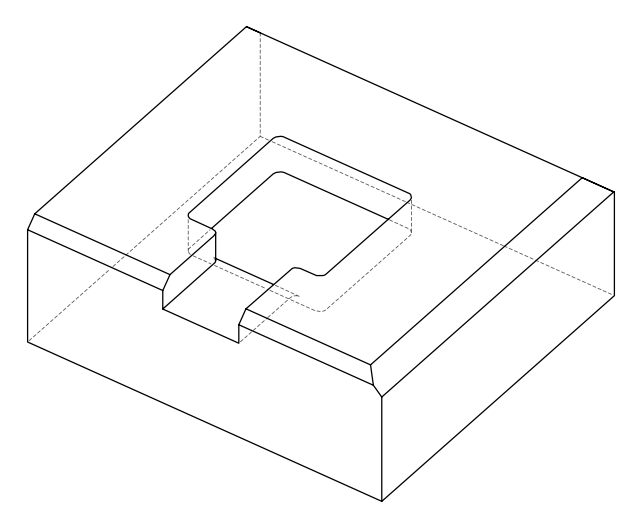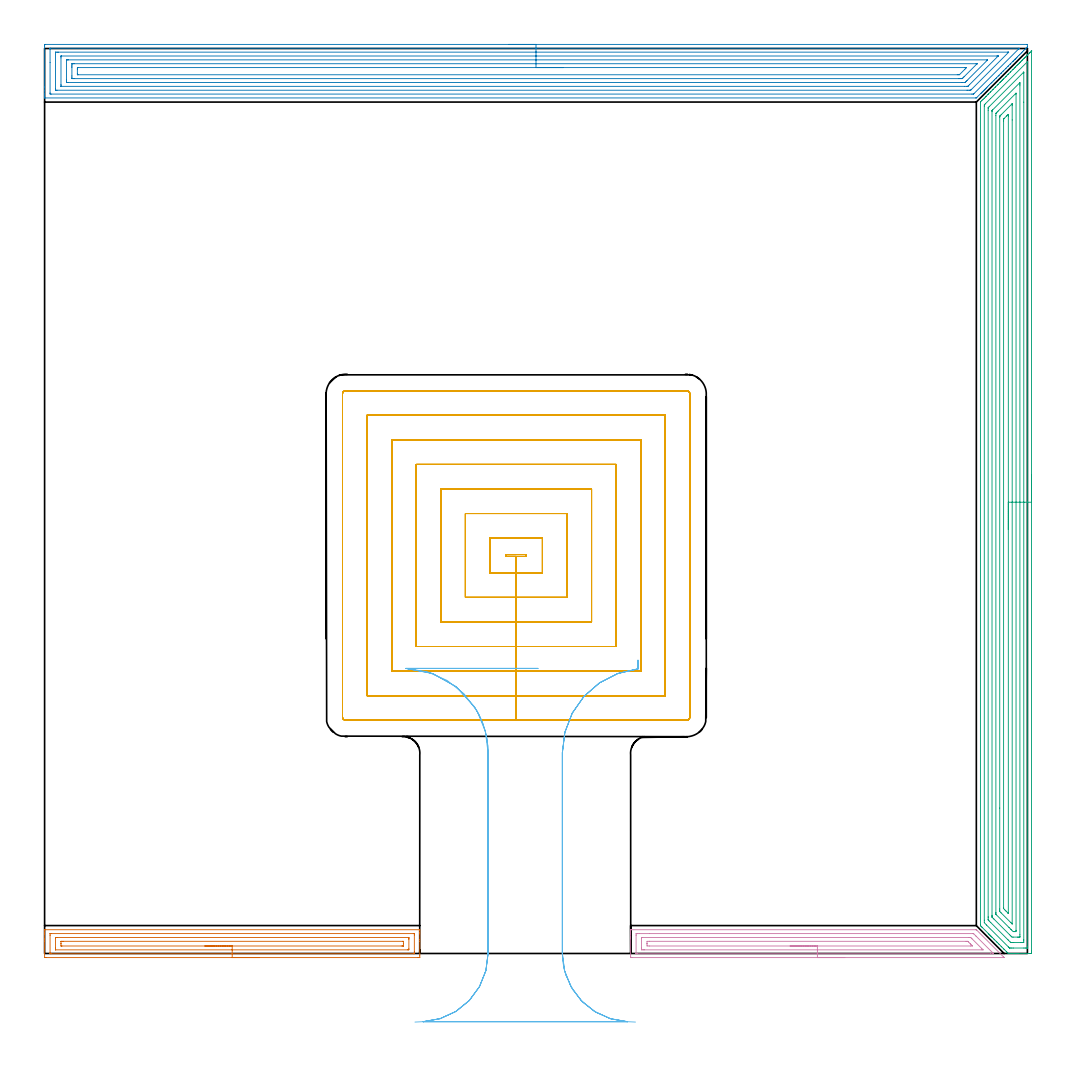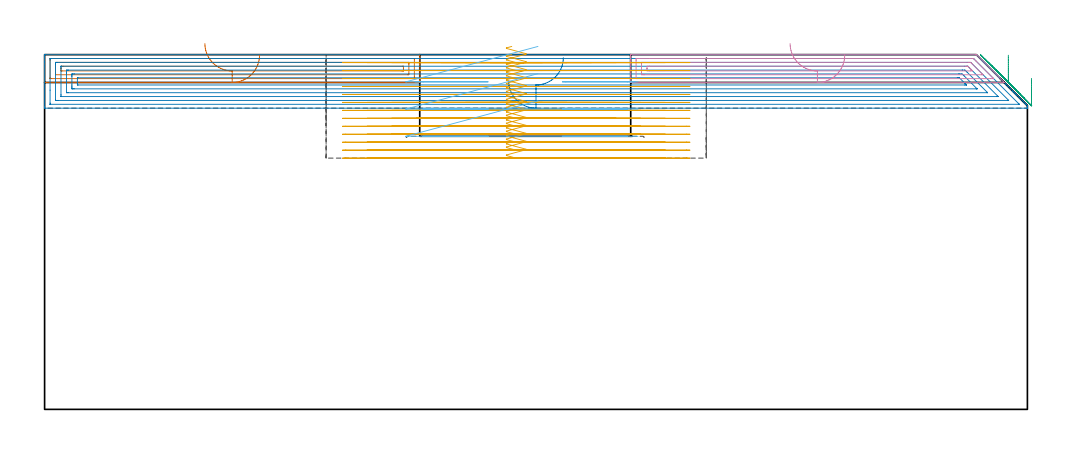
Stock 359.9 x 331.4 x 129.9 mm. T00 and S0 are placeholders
(PLAN: 6 operations, 2 tool changes, 104.5 min)
(1 AREA_MILL | FG_CHAMFER_SURFACE | UGT0205_001 | 4.62 min | 7457 mm3)
(2 AREA_MILL_1 | FG_CHAMFER_SURFACE_1 | UGT0205_001 | 20.06 min | 69084 mm3)
(3 AREA_MILL_2 | FG_CHAMFER_SURFACE_2 | UGT0205_001 | 18.15 min | 55658 mm3)
(4 AREA_MILL_3 | FG_CHAMFER_SURFACE_3 | UGT0205_001 | 4.45 min | 7070 mm3)
(5 MILL_RECTANGULAR_POCKET | POCKET_RECTANGULAR_STRAIGHT | NXT0201_011 | Follow Part, ap 3, ae 75% | 54.13 min | 698507 mm3)
(6 MILL_RECTANGULAR_SLOT | SLOT_RECTANGULAR | UGT0201_020 | Follow Part, ap 12.5, ae 75% | 3.07 min | 183082 mm3)
(TOOL UGT0205_001 | Chamfer Mill 20 x 3 x 45 deg. | D20 FL50 Z2)
(TOOL NXT0201_011 | ENDMILL 12mm [2P460-1200-NA 1630] | D12 FL38 Z6)
(TOOL UGT0201_020 | End mill 50 mm | D50 FL50 Z4)
(OP 1 AREA_MILL)
G17 G21 G94 G90
T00 M6
G54
G17 G0 G90 X78.7 Y-1.5 S1061 M3
G43 Z139.9 H0
Z129.7
G94 G1 X78.662 Z128.829 F250.
X78.548 Z127.964
X78.359 Z127.112
X78.097 Z126.28
X77.763 Z125.474
X77.36 Z124.7
X76.892 Z123.964
X76.36 Z123.272
X75.771 Z122.629
X75.128 Z122.04
X74.436 Z121.509
X73.7 Z121.04
X72.926 Z120.637
X72.12 Z120.303
X71.288 Z120.041
X70.436 Z119.852
X69.572 Z119.738
X68.7 Z119.7
X0.731 Y-1.499 Z119.701
X0.578 Y-1.498 Z119.702
X0.007 Y-1.491 Z119.706
X0.003 Y-1.448 Z119.749
X0. Y0.023 Z121.22
Y4.494 Z125.689
Y5.122 Z126.319
Y5.388 Z126.585
Y7.177 Z128.372
Y7.709 Z128.908
Y8.325 Z129.524
X0.001 Y8.646 Z129.838
X0.003 Y8.661 Z129.852
X0.01 Y8.697 Z129.888
X0.133 Y8.7 Z129.9
X137.267
X137.39 Y8.697 Z129.889
X137.393 Y8.648 Z129.84
X137.4 Y8.325 Z129.524
Y7.709 Z128.908
Y7.177 Z128.372
Y5.122 Z126.319
Y4.494 Z125.689
X137.399 Y-0.871 Z120.326
X137.397 Y-1.448 Z119.749
X137.393 Y-1.491 Z119.706
X136.822 Y-1.5 Z119.7
X68.7
Y-0.086 Z121.114
X2.359 Y-0.085 Z121.115
X2.25 Y-0.084 Z121.116
X2.035 Y-0.079 Z121.121
X2.009 Y-0.072 Z121.128
X2.005 Y-0.059 Z121.141
X2.002 Y-0.028 Z121.172
X2. Y0.023 Z121.223
Y0.384 Z121.584
X2.001 Y6.642 Z127.842
X2.007 Y7.177 Z128.377
X2.01 Y7.265 Z128.465
X2.018 Y7.279 Z128.479
X2.07 Y7.282 Z128.482
X2.142 Y7.285 Z128.485
X2.25 Y7.286 Z128.486
X2.359
X135.041 Y7.285 Z128.485
X135.15 Y7.284 Z128.484
X135.365 Y7.279 Z128.479
X135.391 Y7.272 Z128.472
X135.395 Y7.259 Z128.459
X135.398 Y7.228 Z128.428
X135.399 Y7.177 Z128.377
X135.4 Y6.816 Z128.016
X135.399 Y0.558 Z121.758
X135.393 Y0.023 Z121.223
X135.39 Y-0.065 Z121.135
X135.382 Y-0.079 Z121.121
X135.331 Y-0.082 Z121.118
X135.258 Y-0.085 Z121.115
X135.15 Y-0.086 Z121.114
X135.041
X68.7
Y1.329 Z122.529
X4.071
X4.03 Y1.332 Z122.532
X4.015 Y1.334 Z122.534
X4.01 Y1.391 Z122.591
X4.002 Y1.671 Z122.871
X4. Y1.812 Z123.012
Y1.952 Z123.152
X4.001 Y5.528 Z126.728
X4.01 Y5.669 Z126.869
X4.029 Y5.865 Z127.065
X4.14 Y5.867 Z127.067
X4.55 Y5.871 Z127.071
X133.26
X133.329
X133.37 Y5.868 Z127.068
X133.385 Y5.866 Z127.066
X133.39 Y5.809 Z127.009
X133.398 Y5.529 Z126.729
X133.4 Y5.388 Z126.588
Y5.248 Z126.448
X133.399 Y1.672 Z122.872
X133.39 Y1.531 Z122.731
X133.371 Y1.335 Z122.535
X133.26 Y1.333 Z122.533
X132.85 Y1.329 Z122.529
X68.7
Y2.743 Z123.943
X6.368
X6.165 Y2.744 Z123.944
X6.063 Y2.746 Z123.946
X6.02 Y2.749 Z123.949
X6.01 Y2.779 Z123.979
X6. Y3.52 Z124.72
X6.001 Y3.6 Z124.8
X6.008 Y4.406 Z125.606
X6.019 Y4.451 Z125.651
X6.065 Y4.453 Z125.653
X6.171 Y4.456 Z125.656
X6.384 Y4.457 Z125.657
X6.811
X131.032
X131.235 Y4.456 Z125.656
X131.337 Y4.454 Z125.654
X131.38 Y4.451 Z125.651
X131.39 Y4.421 Z125.621
X131.4 Y3.68 Z124.88
Y3.6 Z124.8
X131.392 Y2.794 Z123.994
X131.381 Y2.749 Z123.949
X131.335 Y2.747 Z123.947
X131.229 Y2.744 Z123.944
X131.016 Y2.743 Z123.943
X130.589
X68.7
X67.828 Z123.981
X66.964 Z124.095
X66.112 Z124.283
X65.28 Z124.546
X64.474 Z124.88
X63.7 Z125.282
X62.964 Z125.751
X62.272 Z126.282
X61.629 Z126.872
X61.04 Z127.515
X60.508 Z128.207
X60.04 Z128.943
X59.637 Z129.717
X59.303 Z130.522
X59.041 Z131.355
X58.852 Z132.206
X58.738 Z133.071
X58.7 Z133.943
G0 Z139.9
M5
M2
(OP 2 AREA_MILL_1)
G17 G21 G94 G90
T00 M6
G54
G17 G0 G90 X169.95 Y332.9 S1061 M3
G43 Z139.9 H0
Z120.3
G94 G1 X169.988 Z119.428 F250.
X170.102 Z118.563
X170.291 Z117.712
X170.553 Z116.88
X170.887 Z116.074
X171.29 Z115.3
X171.758 Z114.564
X172.29 Z113.872
X172.879 Z113.229
X173.522 Z112.639
X174.214 Z112.108
X174.95 Z111.64
X175.724 Z111.237
X176.53 Z110.903
X177.362 Z110.641
X178.214 Z110.452
X179.078 Z110.338
X179.95 Z110.3
X359.715
X359.78 Y332.898 Z110.302
X359.899 Y332.891 Z110.305
Y332.005 Z111.193
X359.896 Y332. Z111.198
X359.887 Y331.986 Z111.213
X359.412 Y331.51 Z111.686
X359.268 Y331.367 Z111.831
X358.975 Y331.075 Z112.125
X358.526 Y330.625 Z112.572
X358.062 Y330.161 Z113.038
X357.641 Y329.739 Z113.457
X357.148 Y329.248 Z113.952
X356.756 Y328.854 Z114.343
X356.235 Y328.334 Z114.865
X355.989 Y328.087 Z115.11
X355.87 Y327.969 Z115.228
X355.691 Y327.79 Z115.409
X355.524 Y327.624 Z115.575
X355.427 Y327.526 Z115.671
X355.392 Y327.492 Z115.707
X354.985 Y327.084 Z116.114
X354.796 Y326.896 Z116.304
X354.665 Y326.765 Z116.435
X354.542 Y326.641 Z116.556
X354.498 Y326.597 Z116.601
X353.806 Y325.906 Z117.294
X353.657 Y325.756 Z117.441
X353.604 Y325.703 Z117.495
X352.947 Y325.047 Z118.153
X352.772 Y324.871 Z118.326
X352.088 Y324.188 Z119.012
X351.887 Y323.985 Z119.211
X351.229 Y323.329 Z119.871
X351.002 Y323.1 Z120.096
X350.37 Y322.47 Z120.73
X350.324 Y322.424 Z120.775
X350.117 Y322.215 Z120.981
X349.511 Y321.611 Z121.589
X349.43 Y321.53 Z121.669
X349.231 Y321.33 Z121.867
X348.652 Y320.752 Z122.448
X348.536 Y320.635 Z122.563
X348.346 Y320.444 Z122.752
X347.793 Y319.893 Z123.307
X347.461 Y319.559 Z123.637
X346.934 Y319.034 Z124.166
X346.576 Y318.674 Z124.522
X346.075 Y318.175 Z125.025
X345.69 Y317.788 Z125.408
X345.215 Y317.315 Z125.885
X344.958 Y317.057 Z126.141
X344.806 Y316.903 Z126.292
X344.653 Y316.752 Z126.445
X344.511 Y316.61 Z126.588
X344.363 Y316.461 Z126.735
X344.215 Y316.314 Z126.883
X344.064 Y316.163 Z127.035
X343.92 Y316.018 Z127.178
X343.777 Y315.876 Z127.322
X343.617 Y315.716 Z127.482
X343.477 Y315.575 Z127.62
X343.339 Y315.438 Z127.76
X343.17 Y315.268 Z127.929
X343.035 Y315.133 Z128.063
X342.901 Y315. Z128.198
X341.381 Y313.479 Z129.718
X341.239 Y313.342 Z129.855
X341.195 Y313.304 Z129.89
X340.934 Y313.3 Z129.9
X0.185
X0.009 Y313.303 Z129.888
X0. Y313.326 Z129.865
Y313.717 Z129.482
Y313.958 Z129.242
Y314.69 Z128.505
Y315.941 Z127.256
Y317.346 Z125.85
Y332.395 Z110.802
X0.002 Y332.657 Z110.54
X0.01 Y332.892 Z110.306
X0.247 Y332.899 Z110.299
X179.95 Y332.9 Z110.3
Y331.486 Z111.714
X356.585 Y331.485 Z111.715
X356.61
X356.91 Y331.471 Z111.729
X356.875 Y331.432 Z111.768
X356.772 Y331.324 Z111.876
X356.684 Y331.234 Z111.966
X356.585 Y331.134 Z112.066
X340.312 Y314.863 Z128.337
X340.208 Y314.761 Z128.439
X340.175 Y314.733 Z128.467
X340.158 Y314.721 Z128.479
X340.135 Y314.719 Z128.481
X340.027 Y314.717 Z128.483
X339.592 Y314.714 Z128.486
X2.396 Y314.715 Z128.485
X2.01 Y314.723 Z128.477
X2.006 Y314.845 Z128.355
X2.001 Y315.105 Z128.095
X2. Y326.303 Z116.897
X2.001 Y331.04 Z112.16
X2.008 Y331.457 Z111.743
X2.01 Y331.48 Z111.72
X2.015 Y331.481 Z111.719
X2.04 Y331.484 Z111.716
X2.095 Y331.485 Z111.715
X2.203 Y331.486 Z111.714
X179.95
Y330.072 Z113.128
X352.673 Y330.071 Z113.129
X352.808 Y330.069 Z113.131
X353.007 Y330.065 Z113.135
X353.042 Y330.051 Z113.149
X353.028 Y330.032 Z113.168
X353.007 Y330.008 Z113.192
X339.461 Y316.461 Z126.739
X339.203 Y316.211 Z126.989
X339.131 Y316.142 Z127.058
X339.027 Y316.135 Z127.065
X338.698 Y316.131 Z127.069
X338.139 Y316.129 Z127.071
X337.803 Y316.128 Z127.072
X4.545 Y316.129 Z127.071
X4.209 Y316.13 Z127.07
X4.098 Y316.132 Z127.068
X4.018 Y316.135 Z127.065
X4.01 Y316.254 Z126.946
X4.003 Y316.461 Z126.739
X4. Y316.668 Z126.532
X4.001 Y329.946 Z113.254
X4.005 Y330.016 Z113.184
X4.01 Y330.064 Z113.136
X4.043 Y330.066 Z113.134
X4.209 Y330.069 Z113.131
X4.769 Y330.071 Z113.129
X5.104 Y330.072 Z113.128
X179.95
Y328.657 Z114.543
X348.735
X349.07 Y328.655 Z114.545
X349.185 Y328.652 Z114.548
X349.19 Y328.65 Z114.55
Y328.646 Z114.554
X349.172 Y328.623 Z114.577
X349.136 Y328.586 Z114.614
X349.048 Y328.496 Z114.704
X338.698 Y318.146 Z125.054
X338.293 Y317.746 Z125.454
X338.126 Y317.584 Z125.616
X338.098 Y317.558 Z125.642
X338.062 Y317.55 Z125.65
X337.977 Y317.547 Z125.653
X337.803 Y317.544 Z125.656
X337.604 Y317.543 Z125.657
X336.909
X6.125
X6.068 Y317.544 Z125.656
X6.028 Y317.547 Z125.653
X6.011 Y317.549 Z125.651
X6.009 Y317.57 Z125.63
X6.004 Y317.789 Z125.411
X6. Y318.229 Z124.971
Y327.967 Z115.233
X6.005 Y328.411 Z114.789
X6.01 Y328.631 Z114.569
X6.012 Y328.651 Z114.549
X6.037 Y328.653 Z114.547
X6.098 Y328.655 Z114.545
X6.198 Y328.657 Z114.543
X179.95
Y327.243 Z115.957
X345.119
X345.227 Y327.241 Z115.959
X345.311 Y327.238 Z115.962
X345.324 Y327.236 Z115.964
X345.321 Y327.23 Z115.97
X345.294 Y327.197 Z116.003
X345.185 Y327.084 Z116.116
X337.803 Y319.702 Z123.498
X337.508 Y319.408 Z123.792
X337.212 Y319.116 Z124.084
X337.058 Y318.969 Z124.231
X336.909 Y318.964 Z124.236
X336.175 Y318.958 Z124.242
X336.015 Y318.957 Z124.243
X8.681
X8.52 Y318.959 Z124.241
X8.198 Y318.964 Z124.236
X8.01 Y318.968 Z124.232
X8.006 Y319.02 Z124.18
X8.004 Y319.116 Z124.084
X8. Y319.791 Z123.41
Y320.002 Z123.198
X8.001 Y327.168 Z116.032
X8.002 Y327.21 Z115.99
X8.006 Y327.23 Z115.97
X8.008 Y327.235 Z115.965
X8.038 Y327.237 Z115.963
X8.359 Y327.242 Z115.958
X8.52 Y327.243 Z115.957
X8.681
X179.95
Y325.829 Z117.371
X341.124 Y325.828 Z117.372
X341.381 Y325.827 Z117.373
X341.437 Y325.825 Z117.375
X341.461 Y325.822 Z117.378
X341.444 Y325.798 Z117.402
X341.427 Y325.777 Z117.423
X341.414 Y325.762 Z117.438
X341.381 Y325.728 Z117.472
X336.723 Y321.071 Z122.129
X336.537 Y320.887 Z122.313
X336.274 Y320.63 Z122.57
X336.015 Y320.378 Z122.822
X335.638 Y320.374 Z122.826
X335.12 Y320.372 Z122.828
X334.747 Y320.371 Z122.829
X10.991 Y320.372 Z122.828
X10.47 Y320.374 Z122.826
X10.09 Y320.378 Z122.822
X10.01 Y320.383 Z122.817
X10.004 Y320.463 Z122.737
X10.001 Y320.887 Z122.313
X10. Y321.352 Z121.848
Y324.428 Z118.772
Y324.893 Z118.307
X10.003 Y325.313 Z117.887
X10.008 Y325.77 Z117.43
X10.022 Y325.822 Z117.378
X10.08 Y325.824 Z117.376
X10.209 Y325.827 Z117.373
X10.47 Y325.828 Z117.372
X10.843 Y325.829 Z117.371
X179.95
Y324.415 Z118.785
X336.909
X337.338 Y324.414 Z118.786
X337.546 Y324.412 Z118.788
X337.595 Y324.409 Z118.791
X337.599 Y324.407 Z118.793
X337.597 Y324.402 Z118.798
X337.567 Y324.367 Z118.833
X337.272 Y324.069 Z119.131
X336.969 Y323.766 Z119.434
X335.12 Y321.919 Z121.281
X335.044 Y321.848 Z121.352
X334.988 Y321.797 Z121.403
X334.886 Y321.792 Z121.408
X334.666 Y321.789 Z121.411
X334.226 Y321.785 Z121.415
X12.245 Y321.786 Z121.414
X12.045 Y321.792 Z121.408
X12.009 Y321.798 Z121.402
X12.005 Y321.824 Z121.376
X12.002 Y321.854 Z121.346
X12.001 Y321.885 Z121.315
X12. Y322.028 Z121.172
Y323.799 Z119.401
X12.002 Y324.055 Z119.145
X12.005 Y324.225 Z118.975
X12.01 Y324.361 Z118.839
X12.02 Y324.408 Z118.792
X12.272 Y324.415 Z118.785
X179.95
X180.822 Z118.823
X181.687 Z118.937
X182.538 Z119.126
X183.37 Z119.388
X184.176 Z119.722
X184.95 Z120.125
X185.686 Z120.594
X186.378 Z121.125
X187.021 Z121.714
X187.61 Z122.357
X188.142 Z123.049
X188.61 Z123.785
X189.013 Z124.559
X189.347 Z125.365
X189.609 Z126.197
X189.798 Z127.049
X189.912 Z127.914
X189.95 Z128.785
G0 Z139.9
M5
M2
(OP 3 AREA_MILL_2)
G17 G21 G94 G90
T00 M6
G54
G17 G0 G90 X361.4 Y175.25 S1061 M3
G43 Z139.9 H0
Z121.2
G94 G1 Y175.212 Z120.328 F250.
Y175.098 Z119.464
Y174.909 Z118.612
Y174.647 Z117.78
Y174.313 Z116.974
Y173.91 Z116.2
Y173.442 Z115.464
Y172.91 Z114.772
Y172.321 Z114.129
Y171.678 Z113.54
Y170.986 Z113.008
Y170.25 Z112.54
Y169.476 Z112.137
Y168.67 Z111.803
Y167.838 Z111.541
Y166.986 Z111.352
Y166.122 Z111.238
Y165.25 Z111.2
Y0.992
X361.399 Y0.605 Z111.201
X361.394 Y0.105 Z111.203
X361.391 Y0.009 Z111.206
X360.9 Y0. Z111.698
X356.475 Z116.12
X355.904 Z116.693
X355.59 Z117.007
X355.019 Z117.578
X354.705 Z117.891
X354.077 Z118.522
X353.562 Z119.037
X352.935 Y0.008 Z119.664
X352.902 Y0.01 Z119.697
X352.744 Y0.158 Z119.855
X352.545 Y0.355 Z120.055
X352.492 Y0.407 Z120.107
X352.311 Y0.588 Z120.288
X351.338 Y1.562 Z121.262
X351.165 Y1.733 Z121.432
X351.105 Y1.794 Z121.493
X350.474 Y2.426 Z122.126
X350.28 Y2.618 Z122.316
X349.618 Y3.282 Z122.982
X349.395 Y3.503 Z123.201
X348.748 Y4.152 Z123.852
X348.51 Y4.388 Z124.086
X347.884 Y5.016 Z124.715
X347.833 Y5.066 Z124.766
X347.625 Y5.273 Z124.971
X347.021 Y5.879 Z125.579
X346.941 Y5.959 Z125.658
X346.74 Y6.158 Z125.856
X346.643 Y6.256 Z125.956
X346.543 Y6.357 Z126.056
X346.445 Y6.453 Z126.151
X346.346 Y6.554 Z126.254
X346.25 Y6.649 Z126.349
X346.15 Y6.748 Z126.446
X346.049 Y6.851 Z126.551
X345.958 Y6.942 Z126.642
X345.855 Y7.043 Z126.741
X345.751 Y7.149 Z126.849
X345.665 Y7.234 Z126.934
X345.56 Y7.338 Z127.036
X343.37 Y9.528 Z129.226
X343.2 Y9.697 Z129.394
X343.002 Y9.897 Z129.596
X342.894 Y10.005 Z129.703
X342.704 Y10.194 Z129.89
X342.7 Y10.421 Z129.9
Y311.601
X342.704 Y311.796 Z129.889
X342.73 Y311.833 Z129.864
X343.2 Y312.301 Z129.399
X343.643 Y312.745 Z128.953
X344.085 Y313.186 Z128.514
X344.528 Y313.63 Z128.068
X344.732 Y313.832 Z127.867
X344.798 Y313.898 Z127.802
X345.413 Y314.515 Z127.183
X345.624 Y314.725 Z126.975
X345.661 Y314.762 Z126.938
X346.298 Y315.4 Z126.298
X346.517 Y315.617 Z126.083
X347.183 Y316.285 Z125.414
X347.388 Y316.488 Z125.212
X348.068 Y317.169 Z124.529
X348.251 Y317.351 Z124.349
X348.302 Y317.402 Z124.298
X348.953 Y318.054 Z123.644
X349.115 Y318.215 Z123.485
X349.194 Y318.294 Z123.406
X349.838 Y318.939 Z122.759
X349.978 Y319.078 Z122.622
X350.087 Y319.187 Z122.513
X350.28 Y319.381 Z122.318
X350.383 Y319.484 Z122.215
X350.723 Y319.824 Z121.875
X350.842 Y319.942 Z121.758
X350.979 Y320.079 Z121.621
X351.165 Y320.266 Z121.433
X351.275 Y320.377 Z121.322
X351.871 Y320.972 Z120.728
X352.049 Y321.15 Z120.549
X352.167 Y321.269 Z120.429
X352.764 Y321.864 Z119.836
X352.935 Y322.036 Z119.662
X353.656 Y322.756 Z118.943
X353.82 Y322.921 Z118.777
X354.548 Y323.649 Z118.051
X354.705 Y323.806 Z117.892
X355.147 Y324.247 Z117.453
X355.441 Y324.541 Z117.158
X355.59 Y324.691 Z117.007
X356.021 Y325.122 Z116.579
X356.333 Y325.433 Z116.266
X356.475 Y325.576 Z116.122
X356.885 Y325.985 Z115.715
X356.928 Y326.028 Z115.672
X357.225 Y326.326 Z115.373
X357.36 Y326.461 Z115.237
X357.748 Y326.848 Z114.852
X357.859 Y326.959 Z114.741
X358.117 Y327.218 Z114.481
X358.245 Y327.346 Z114.352
X358.612 Y327.712 Z113.988
X358.766 Y327.866 Z113.833
X359.01 Y328.111 Z113.588
X359.13 Y328.231 Z113.467
X359.475 Y328.575 Z113.125
X359.674 Y328.774 Z112.926
X359.902 Y329.003 Z112.696
X360.015 Y329.116 Z112.581
X360.581 Y329.682 Z112.018
X360.794 Y329.895 Z111.803
X360.9 Y330.001 Z111.697
X361.342 Y330.442 Z111.257
X361.391 Y330.49 Z111.208
X361.397 Y330.491 Z111.202
X361.4 Y330.49 Z111.2
Y165.25
X359.986 Z112.614
Y2.389
X359.984 Y2.174 Z112.616
X359.982 Y2.066 Z112.618
X359.979 Y2.021 Z112.621
X359.901 Y2.01 Z112.699
X359.514 Y2.002 Z113.086
X359.13 Y2. Z113.47
X358.631 Z113.969
X354.705 Z117.895
X354.205 Y2.001 Z118.395
X353.82 Y2.004 Z118.78
X353.434 Y2.01 Z119.166
X353.34 Y2.021 Z119.26
X353.287 Y2.07 Z119.313
X353.177 Y2.175 Z119.423
X352.96 Y2.389 Z119.64
X344.93 Y10.421 Z127.67
X344.121 Y11.277 Z128.479
X344.119 Y11.313 Z128.481
X344.114 Y12.177 Z128.486
Y310.263
X344.12 Y310.694 Z128.48
X344.121 Y310.745 Z128.479
X344.142 Y310.781 Z128.458
X344.199 Y310.844 Z128.401
X344.295 Y310.944 Z128.305
X344.505 Y311.155 Z128.095
X346.412 Y313.062 Z126.188
X359.846 Y326.496 Z112.754
X359.937 Y326.584 Z112.663
X359.974 Y326.615 Z112.626
X359.979 Y326.617 Z112.621
X359.981 Y326.591 Z112.619
X359.984 Y326.513 Z112.616
X359.986 Y326.355 Z112.614
Y165.25
X358.572 Z114.028
X358.571 Y5.066 Z114.029
X358.57 Y4.738 Z114.03
X358.566 Y4.174 Z114.034
X358.564 Y4.019 Z114.036
X358.411 Y4.006 Z114.189
X358.245 Y4.003 Z114.355
X357.532 Y4. Z115.068
X354.877 Z117.723
X354.705 Y4.001 Z117.895
X353.988 Y4.004 Z118.612
X353.82 Y4.01 Z118.78
X353.637 Y4.174 Z118.963
X352.935 Y4.866 Z119.665
X352.733 Y5.066 Z119.867
X346.487 Y11.313 Z126.113
X345.855 Y11.952 Z126.745
X345.611 Y12.206 Z126.989
X345.535 Y12.293 Z127.065
X345.533 Y12.371 Z127.067
X345.53 Y12.533 Z127.07
X345.529 Y13.098 Z127.071
X345.528 Y13.428 Z127.072
X345.529 Y308.807 Z127.071
X345.532 Y309.371 Z127.068
X345.535 Y309.694 Z127.065
X345.543 Y309.732 Z127.057
X345.566 Y309.759 Z127.034
X345.629 Y309.826 Z126.971
X345.855 Y310.056 Z126.745
X345.958 Y310.159 Z126.642
X358.4 Y322.6 Z114.2
X358.557 Y322.756 Z114.043
X358.561 Y322.757 Z114.039
X358.565 Y322.756 Z114.035
X358.569 Y322.546 Z114.031
X358.571 Y322.428 Z114.029
X358.572 Y311.767 Z114.028
Y165.25
X357.157 Z115.443
Y6.851
X357.155 Y6.165 Z115.445
X357.153 Y6.065 Z115.447
X357.151 Y6.014 Z115.449
X357.107 Y6.01 Z115.493
X356.897 Y6.005 Z115.703
X356.475 Y6. Z116.125
X356.434 Z116.166
X354.663 Y6.001 Z117.937
X354.238 Y6.023 Z118.362
X353.82 Y6.434 Z118.78
X353.398 Y6.851 Z119.202
X347.625 Y12.624 Z124.975
X347.154 Y13.098 Z125.446
X346.995 Y13.266 Z125.605
X346.949 Y13.318 Z125.651
X346.947 Y13.357 Z125.653
X346.945 Y13.442 Z125.655
X346.943 Y13.786 Z125.657
Y13.99
Y308.273
X346.945 Y308.478 Z125.655
X346.948 Y308.65 Z125.652
X346.95 Y308.688 Z125.65
X346.976 Y308.719 Z125.624
X347.029 Y308.777 Z125.571
X347.178 Y308.929 Z125.422
X356.953 Y318.704 Z115.647
X357.017 Y318.766 Z115.583
X357.091 Y318.836 Z115.509
X357.15 Y318.889 Z115.45
X357.152 Y318.798 Z115.448
X357.156 Y318.5 Z115.444
X357.157 Y318.294 Z115.443
Y317.756
Y165.25
X355.743 Z116.857
X355.742 Y8.482 Z116.858
X355.741 Y8.327 Z116.859
X355.736 Y8.027 Z116.864
X355.59 Y8.01 Z117.01
X355.331 Y8.005 Z117.269
X354.705 Y8.01 Z117.895
X354.065 Y8.636 Z118.535
X353.82 Y8.879 Z118.78
X353.17 Y9.528 Z119.43
X348.51 Y14.189 Z124.09
X348.425 Y14.276 Z124.175
X348.384 Y14.322 Z124.216
X348.366 Y14.344 Z124.234
X348.364 Y14.419 Z124.236
X348.359 Y14.728 Z124.241
X348.357 Y14.883 Z124.243
Y15.037
X348.358 Y306.847 Z124.242
X348.364 Y307.586 Z124.236
X348.366 Y307.657 Z124.234
X348.402 Y307.695 Z124.198
X348.51 Y307.809 Z124.09
X348.842 Y308.143 Z123.758
X349.176 Y308.478 Z123.424
X355.59 Y314.891 Z117.01
X355.674 Y314.971 Z116.926
X355.73 Y315.021 Z116.87
X355.738 Y315.026 Z116.862
X355.739 Y315.018 Z116.861
X355.741 Y314.982 Z116.859
X355.743 Y314.879 Z116.857
Y314.725
Y165.25
X354.329 Z118.271
X354.328 Y10.959 Z118.272
X354.327 Y10.902 Z118.273
X354.324 Y10.842 Z118.276
X354.323 Y10.837 Z118.277
X354.304 Y10.852 Z118.296
X354.252 Y10.901 Z118.348
X353.834 Y11.313 Z118.766
X350.265 Y14.883 Z122.335
X349.778 Y15.389 Z122.822
X349.775 Y15.775 Z122.825
X349.772 Y16.288 Z122.828
X349.771 Y53.258 Z122.829
X349.772 Y306.314 Z122.828
X349.773 Y306.504 Z122.827
X349.776 Y306.598 Z122.824
X349.778 Y306.617 Z122.822
X349.794 Y306.638 Z122.806
X349.843 Y306.693 Z122.757
X350.061 Y306.914 Z122.539
X350.28 Y307.133 Z122.32
X354.061 Y310.913 Z118.539
X354.305 Y311.155 Z118.295
X354.312 Y311.156 Z118.288
X354.322 Y311.155 Z118.278
X354.326 Y310.877 Z118.274
X354.328 Y310.643 Z118.272
X354.329 Y305.234 Z118.271
Y165.25
X352.915 Z119.685
X352.914 Y14.883 Z119.686
X352.908 Y14.714 Z119.692
X352.854 Y14.752 Z119.746
X352.832 Y14.77 Z119.768
X352.715 Y14.883 Z119.885
X352.05 Y15.548 Z120.55
X351.824 Y15.775 Z120.776
X351.594 Y16.014 Z121.006
X351.192 Y16.434 Z121.408
X351.186 Y16.647 Z121.414
Y16.668
X351.185 Y304.909 Z121.415
X351.188 Y305.345 Z121.412
X351.191 Y305.562 Z121.409
X351.193 Y305.584 Z121.407
X351.204 Y305.6 Z121.396
X351.23 Y305.631 Z121.37
X351.281 Y305.684 Z121.319
X351.398 Y305.801 Z121.202
X352.29 Y306.693 Z120.31
X352.484 Y306.885 Z120.116
X352.616 Y307.015 Z119.984
X352.862 Y307.253 Z119.738
X352.908 Y307.287 Z119.692
X352.915 Y306.693 Z119.685
Y165.25
Y164.378 Z119.723
Y163.514 Z119.837
Y162.662 Z120.026
Y161.83 Z120.288
Y161.024 Z120.622
Y160.25 Z121.025
Y159.514 Z121.494
Y158.822 Z122.025
Y158.179 Z122.614
Y157.59 Z123.257
Y157.058 Z123.95
Y156.59 Z124.685
Y156.187 Z125.459
Y155.853 Z126.265
Y155.591 Z127.097
Y155.402 Z127.949
Y155.288 Z128.814
Y155.25 Z129.685
G0 Z139.9
M5
M2
(OP 4 AREA_MILL_3)
G17 G21 G94 G90
T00 M6
G54
G17 G0 G90 X293. Y-1.5 S1061 M3
G43 Z139.9 H0
Z129.7
G94 G1 X292.962 Z128.828 F250.
X292.848 Z127.964
X292.659 Z127.112
X292.397 Z126.28
X292.063 Z125.474
X291.66 Z124.7
X291.192 Z123.964
X290.66 Z123.272
X290.071 Z122.629
X289.428 Z122.04
X288.736 Z121.508
X288. Z121.04
X287.226 Z120.637
X286.42 Z120.303
X285.588 Z120.041
X284.736 Z119.852
X283.872 Z119.738
X283. Z119.7
X215.201
X214.934 Y-1.498 Z119.701
X214.61 Y-1.492 Z119.706
X214.6 Y-1.163 Z120.034
Y5.388 Z126.582
Y5.973 Z127.17
Y6.282 Z127.479
Y6.867 Z128.063
Y7.177 Z128.372
Y7.796 Z128.995
Y8.264 Z129.464
X214.601 Y8.637 Z129.828
X214.602 Y8.661 Z129.852
X214.61 Y8.697 Z129.888
X214.754 Y8.7 Z129.9
X340.986
X341.194 Y8.698 Z129.887
X341.348 Y8.552 Z129.752
X351.097 Y-1.196 Z120.002
X351.22 Y-1.318 Z119.878
X351.394 Y-1.494 Z119.704
X351.395 Y-1.498 Z119.7
X351.394 Y-1.499 Z119.699
X283. Y-1.5 Z119.7
Y-0.086 Z121.114
X216.985 Y-0.085 Z121.115
X216.876 Y-0.084 Z121.116
X216.659 Y-0.08 Z121.12
X216.609 Y-0.078 Z121.122
X216.606 Y-0.065 Z121.135
X216.603 Y-0.032 Z121.168
X216.601 Y0.023 Z121.223
Y6.667 Z127.867
X216.608 Y7.177 Z128.377
X216.61 Y7.267 Z128.467
X216.768 Y7.279 Z128.479
X216.878 Y7.283 Z128.483
X216.985 Y7.285 Z128.485
X217.768 Y7.286 Z128.486
X221.559
X339.986 Y7.285 Z128.485
X340.094 Y7.284 Z128.484
X340.13 Y7.282 Z128.482
X340.155 Y7.279 Z128.479
X340.177 Y7.262 Z128.462
X340.268 Y7.177 Z128.377
X340.986 Y6.464 Z127.664
X341.168 Y6.282 Z127.482
X347.231 Y0.218 Z121.418
X347.421 Y0.023 Z121.223
X347.484 Y-0.045 Z121.155
X347.506 Y-0.079 Z121.121
X347.449 Y-0.082 Z121.118
X347.339 Y-0.085 Z121.115
X347.231
X346.448 Y-0.086 Z121.114
X283.
Y1.328 Z122.528
X219.661 Y1.329 Z122.529
X219.25 Y1.33 Z122.53
X218.769 Y1.333 Z122.533
X218.618 Y1.335 Z122.535
X218.607 Y1.643 Z122.843
X218.602 Y1.812 Z123.012
X218.6 Y1.981 Z123.181
Y5.557 Z126.757
X218.604 Y5.727 Z126.927
X218.609 Y5.839 Z127.039
X218.613 Y5.866 Z127.066
X218.62 Y5.867 Z127.067
X218.649 Y5.869 Z127.069
X218.769 Y5.871 Z127.071
X338.31
X338.722 Y5.87 Z127.07
X338.961 Y5.867 Z127.067
X339.08 Y5.864 Z127.064
X339.138 Y5.851 Z127.051
X339.202 Y5.793 Z126.993
X339.611 Y5.388 Z126.588
X343.189 Y1.812 Z123.012
X343.663 Y1.336 Z122.536
Y1.332 Z122.532
X343.252 Y1.329 Z122.529
X283. Y1.328 Z122.528
Y2.743 Z123.943
X221.408
X220.61 Y2.759 Z123.959
X220.6 Y3.553 Z124.753
X220.601 Y3.6 Z124.8
X220.607 Y4.44 Z125.64
X221.445 Y4.456 Z125.656
X221.482 Y4.457 Z125.657
X337.455
X337.882 Y4.451 Z125.651
X338.092 Y4.448 Z125.648
X338.31 Y4.237 Z125.437
X338.95 Y3.6 Z124.8
X339.202 Y3.347 Z124.547
X339.684 Y2.855 Z124.055
X339.781 Y2.749 Z123.949
X339.165 Y2.743 Z123.943
X283.
X282.128 Z123.981
X281.264 Z124.095
X280.412 Z124.283
X279.58 Z124.546
X278.774 Z124.88
X278. Z125.282
X277.264 Z125.751
X276.572 Z126.282
X275.929 Z126.872
X275.34 Z127.515
X274.808 Z128.207
X274.34 Z128.943
X273.937 Z129.716
X273.603 Z130.522
X273.341 Z131.354
X273.152 Z132.206
X273.038 Z133.071
X273. Z133.943
G0 Z139.9
M5
M2
(OP 5 MILL_RECTANGULAR_POCKET)
G17 G21 G94 G90
T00 M6
G54
G17 G0 G90 X171.076 Y146.1 S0 M3
G43 Z139.9 H1
Z132.9
G94 G1 X169.1 Z132.37 F250.
Y145.4 Z132.183
X176.3 Z130.253
Y146.1 Z130.066
X169.1 Z128.137
Y145.4 Z127.949
X172.7 Z126.985
X176.3 F500.
Y146.1
X169.1
Y145.4
X172.7
Y139.4
X182.3
Y152.1
X163.1
Y139.4
X172.7
Y130.4
X191.3
Y161.1
X154.1
Y130.4
X172.7
Y121.4
X200.3
Y170.1
X145.1
Y121.4
X172.7
Y112.4
X209.3
Y179.1
X136.1
Y112.4
X172.7
Y103.4
X218.3
Y188.1
X127.1
Y103.4
X172.7
Y94.4
X227.3
Y197.1
X118.1
Y94.4
X172.7
Y85.4
X235.1
G3 X236.3 Y86.6 R1.2
G1 Y204.9
G3 X235.1 Y206.1 R1.2
G1 X110.3
G3 X109.1 Y204.9 R1.2
G1 Y86.6
G3 X110.3 Y85.4 R1.2
G1 X172.7
X173.7
G0 X171.076 Y146.1 Z129.985
G1 X169.1 Z129.455 F250.
Y145.4 Z129.267
X176.3 Z127.338
Y146.1 Z127.151
X169.1 Z125.221
Y145.4 Z125.034
X172.7 Z124.069
X176.3 F500.
Y146.1
X169.1
Y145.4
X172.7
Y139.4
X182.3
Y152.1
X163.1
Y139.4
X172.7
Y130.4
X191.3
Y161.1
X154.1
Y130.4
X172.7
Y121.4
X200.3
Y170.1
X145.1
Y121.4
X172.7
Y112.4
X209.3
Y179.1
X136.1
Y112.4
X172.7
Y103.4
X218.3
Y188.1
X127.1
Y103.4
X172.7
Y94.4
X227.3
Y197.1
X118.1
Y94.4
X172.7
Y85.4
X235.1
G3 X236.3 Y86.6 R1.2
G1 Y204.9
G3 X235.1 Y206.1 R1.2
G1 X110.3
G3 X109.1 Y204.9 R1.2
G1 Y86.6
G3 X110.3 Y85.4 R1.2
G1 X172.7
X173.7
G0 X171.076 Y146.1 Z127.069
G1 X169.1 Z126.54 F250.
Y145.4 Z126.352
X176.3 Z124.423
Y146.1 Z124.235
X169.1 Z122.306
Y145.4 Z122.118
X172.7 Z121.154
X176.3 F500.
Y146.1
X169.1
Y145.4
X172.7
Y139.4
X182.3
Y152.1
X163.1
Y139.4
X172.7
Y130.4
X191.3
Y161.1
X154.1
Y130.4
X172.7
Y121.4
X200.3
Y170.1
X145.1
Y121.4
X172.7
Y112.4
X209.3
Y179.1
X136.1
Y112.4
X172.7
Y103.4
X218.3
Y188.1
X127.1
Y103.4
X172.7
Y94.4
X227.3
Y197.1
X118.1
Y94.4
X172.7
Y85.4
X235.1
G3 X236.3 Y86.6 R1.2
G1 Y204.9
G3 X235.1 Y206.1 R1.2
G1 X110.3
G3 X109.1 Y204.9 R1.2
G1 Y86.6
G3 X110.3 Y85.4 R1.2
G1 X172.7
X173.7
G0 X171.076 Y146.1 Z124.154
G1 X169.1 Z123.624 F250.
Y145.4 Z123.437
X176.3 Z121.507
Y146.1 Z121.32
X169.1 Z119.391
Y145.4 Z119.203
X172.7 Z118.238
X176.3 F500.
Y146.1
X169.1
Y145.4
X172.7
Y139.4
X182.3
Y152.1
X163.1
Y139.4
X172.7
Y130.4
X191.3
Y161.1
X154.1
Y130.4
X172.7
Y121.4
X200.3
Y170.1
X145.1
Y121.4
X172.7
Y112.4
X209.3
Y179.1
X136.1
Y112.4
X172.7
Y103.4
X218.3
Y188.1
X127.1
Y103.4
X172.7
Y94.4
X227.3
Y197.1
X118.1
Y94.4
X172.7
Y85.4
X235.1
G3 X236.3 Y86.6 R1.2
G1 Y204.9
G3 X235.1 Y206.1 R1.2
G1 X110.3
G3 X109.1 Y204.9 R1.2
G1 Y86.6
G3 X110.3 Y85.4 R1.2
G1 X172.7
X173.7
G0 X171.076 Y146.1 Z121.238
G1 X169.1 Z120.709 F250.
Y145.4 Z120.521
X176.3 Z118.592
Y146.1 Z118.404
X169.1 Z116.475
Y145.4 Z116.288
X172.7 Z115.323
X176.3 F500.
Y146.1
X169.1
Y145.4
X172.7
Y139.4
X182.3
Y152.1
X163.1
Y139.4
X172.7
Y130.4
X191.3
Y161.1
X154.1
Y130.4
X172.7
Y121.4
X200.3
Y170.1
X145.1
Y121.4
X172.7
Y112.4
X209.3
Y179.1
X136.1
Y112.4
X172.7
Y103.4
X218.3
Y188.1
X127.1
Y103.4
X172.7
Y94.4
X227.3
Y197.1
X118.1
Y94.4
X172.7
Y85.4
X235.1
G3 X236.3 Y86.6 R1.2
G1 Y204.9
G3 X235.1 Y206.1 R1.2
G1 X110.3
G3 X109.1 Y204.9 R1.2
G1 Y86.6
G3 X110.3 Y85.4 R1.2
G1 X172.7
X173.7
G0 X171.076 Y146.1 Z118.323
G1 X169.1 Z117.793 F250.
Y145.4 Z117.606
X176.3 Z115.677
Y146.1 Z115.489
X169.1 Z113.56
Y145.4 Z113.372
X172.7 Z112.408
X176.3 F500.
Y146.1
X169.1
Y145.4
X172.7
Y139.4
X182.3
Y152.1
X163.1
Y139.4
X172.7
Y130.4
X191.3
Y161.1
X154.1
Y130.4
X172.7
Y121.4
X200.3
Y170.1
X145.1
Y121.4
X172.7
Y112.4
X209.3
Y179.1
X136.1
Y112.4
X172.7
Y103.4
X218.3
Y188.1
X127.1
Y103.4
X172.7
Y94.4
X227.3
Y197.1
X118.1
Y94.4
X172.7
Y85.4
X235.1
G3 X236.3 Y86.6 R1.2
G1 Y204.9
G3 X235.1 Y206.1 R1.2
G1 X110.3
G3 X109.1 Y204.9 R1.2
G1 Y86.6
G3 X110.3 Y85.4 R1.2
G1 X172.7
X173.7
G0 X171.076 Y146.1 Z115.408
G1 X169.1 Z114.878 F250.
Y145.4 Z114.69
X176.3 Z112.761
Y146.1 Z112.574
X169.1 Z110.644
Y145.4 Z110.457
X172.7 Z109.492
X176.3 F500.
Y146.1
X169.1
Y145.4
X172.7
Y139.4
X182.3
Y152.1
X163.1
Y139.4
X172.7
Y130.4
X191.3
Y161.1
X154.1
Y130.4
X172.7
Y121.4
X200.3
Y170.1
X145.1
Y121.4
X172.7
Y112.4
X209.3
Y179.1
X136.1
Y112.4
X172.7
Y103.4
X218.3
Y188.1
X127.1
Y103.4
X172.7
Y94.4
X227.3
Y197.1
X118.1
Y94.4
X172.7
Y85.4
X235.1
G3 X236.3 Y86.6 R1.2
G1 Y204.9
G3 X235.1 Y206.1 R1.2
G1 X110.3
G3 X109.1 Y204.9 R1.2
G1 Y86.6
G3 X110.3 Y85.4 R1.2
G1 X172.7
X173.7
G0 X171.076 Y146.1 Z112.492
G1 X169.1 Z111.963 F250.
Y145.4 Z111.775
X176.3 Z109.846
Y146.1 Z109.658
X169.1 Z107.729
Y145.4 Z107.542
X172.7 Z106.577
X176.3 F500.
Y146.1
X169.1
Y145.4
X172.7
Y139.4
X182.3
Y152.1
X163.1
Y139.4
X172.7
Y130.4
X191.3
Y161.1
X154.1
Y130.4
X172.7
Y121.4
X200.3
Y170.1
X145.1
Y121.4
X172.7
Y112.4
X209.3
Y179.1
X136.1
Y112.4
X172.7
Y103.4
X218.3
Y188.1
X127.1
Y103.4
X172.7
Y94.4
X227.3
Y197.1
X118.1
Y94.4
X172.7
Y85.4
X235.1
G3 X236.3 Y86.6 R1.2
G1 Y204.9
G3 X235.1 Y206.1 R1.2
G1 X110.3
G3 X109.1 Y204.9 R1.2
G1 Y86.6
G3 X110.3 Y85.4 R1.2
G1 X172.7
X173.7
G0 X171.076 Y146.1 Z109.577
G1 X169.1 Z109.047 F250.
Y145.4 Z108.86
X176.3 Z106.93
Y146.1 Z106.743
X169.1 Z104.814
Y145.4 Z104.626
X172.7 Z103.662
X176.3 F500.
Y146.1
X169.1
Y145.4
X172.7
Y139.4
X182.3
Y152.1
X163.1
Y139.4
X172.7
Y130.4
X191.3
Y161.1
X154.1
Y130.4
X172.7
Y121.4
X200.3
Y170.1
X145.1
Y121.4
X172.7
Y112.4
X209.3
Y179.1
X136.1
Y112.4
X172.7
Y103.4
X218.3
Y188.1
X127.1
Y103.4
X172.7
Y94.4
X227.3
Y197.1
X118.1
Y94.4
X172.7
Y85.4
X235.1
G3 X236.3 Y86.6 R1.2
G1 Y204.9
G3 X235.1 Y206.1 R1.2
G1 X110.3
G3 X109.1 Y204.9 R1.2
G1 Y86.6
G3 X110.3 Y85.4 R1.2
G1 X172.7
X173.7
G0 X171.076 Y146.1 Z106.662
G1 X169.1 Z106.132 F250.
Y145.4 Z105.944
X176.3 Z104.015
Y146.1 Z103.828
X169.1 Z101.898
Y145.4 Z101.711
X172.7 Z100.746
X176.3 F500.
Y146.1
X169.1
Y145.4
X172.7
Y139.4
X182.3
Y152.1
X163.1
Y139.4
X172.7
Y130.4
X191.3
Y161.1
X154.1
Y130.4
X172.7
Y121.4
X200.3
Y170.1
X145.1
Y121.4
X172.7
Y112.4
X209.3
Y179.1
X136.1
Y112.4
X172.7
Y103.4
X218.3
Y188.1
X127.1
Y103.4
X172.7
Y94.4
X227.3
Y197.1
X118.1
Y94.4
X172.7
Y85.4
X235.1
G3 X236.3 Y86.6 R1.2
G1 Y204.9
G3 X235.1 Y206.1 R1.2
G1 X110.3
G3 X109.1 Y204.9 R1.2
G1 Y86.6
G3 X110.3 Y85.4 R1.2
G1 X172.7
X173.7
G0 X171.076 Y146.1 Z103.746
G1 X169.1 Z103.217 F250.
Y145.4 Z103.029
X176.3 Z101.1
Y146.1 Z100.912
X169.1 Z98.983
Y145.4 Z98.795
X172.7 Z97.831
X176.3 F500.
Y146.1
X169.1
Y145.4
X172.7
Y139.4
X182.3
Y152.1
X163.1
Y139.4
X172.7
Y130.4
X191.3
Y161.1
X154.1
Y130.4
X172.7
Y121.4
X200.3
Y170.1
X145.1
Y121.4
X172.7
Y112.4
X209.3
Y179.1
X136.1
Y112.4
X172.7
Y103.4
X218.3
Y188.1
X127.1
Y103.4
X172.7
Y94.4
X227.3
Y197.1
X118.1
Y94.4
X172.7
Y85.4
X235.1
G3 X236.3 Y86.6 R1.2
G1 Y204.9
G3 X235.1 Y206.1 R1.2
G1 X110.3
G3 X109.1 Y204.9 R1.2
G1 Y86.6
G3 X110.3 Y85.4 R1.2
G1 X172.7
X173.7
G0 X171.076 Y146.1 Z100.831
G1 X169.1 Z100.301 F250.
Y145.4 Z100.114
X176.3 Z98.184
Y146.1 Z97.997
X169.1 Z96.068
Y145.4 Z95.88
X172.7 Z94.915
X176.3 F500.
Y146.1
X169.1
Y145.4
X172.7
Y139.4
X182.3
Y152.1
X163.1
Y139.4
X172.7
Y130.4
X191.3
Y161.1
X154.1
Y130.4
X172.7
Y121.4
X200.3
Y170.1
X145.1
Y121.4
X172.7
Y112.4
X209.3
Y179.1
X136.1
Y112.4
X172.7
Y103.4
X218.3
Y188.1
X127.1
Y103.4
X172.7
Y94.4
X227.3
Y197.1
X118.1
Y94.4
X172.7
Y85.4
X235.1
G3 X236.3 Y86.6 R1.2
G1 Y204.9
G3 X235.1 Y206.1 R1.2
G1 X110.3
G3 X109.1 Y204.9 R1.2
G1 Y86.6
G3 X110.3 Y85.4 R1.2
G1 X172.7
X173.7
G0 X171.076 Y146.1 Z97.915
G1 X169.1 Z97.386 F250.
Y145.4 Z97.198
X176.3 Z95.269
Y146.1 Z95.081
X169.1 Z93.152
Y145.4 Z92.965
X172.7 Z92.
X176.3 F500.
Y146.1
X169.1
Y145.4
X172.7
Y139.4
X182.3
Y152.1
X163.1
Y139.4
X172.7
Y130.4
X191.3
Y161.1
X154.1
Y130.4
X172.7
Y121.4
X200.3
Y170.1
X145.1
Y121.4
X172.7
Y112.4
X209.3
Y179.1
X136.1
Y112.4
X172.7
Y103.4
X218.3
Y188.1
X127.1
Y103.4
X172.7
Y94.4
X227.3
Y197.1
X118.1
Y94.4
X172.7
Y85.4
X235.1
G3 X236.3 Y86.6 R1.2
G1 Y204.9
G3 X235.1 Y206.1 R1.2
G1 X110.3
G3 X109.1 Y204.9 R1.2
G1 Y86.6
G3 X110.3 Y85.4 R1.2
G1 X172.7
X173.7
G0 Z139.9
M5
M2
(OP 6 MILL_RECTANGULAR_SLOT)
G17 G21 G94 G90
T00 M6
G54
G17 G0 G90 X216.372 Y-25.117 S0 M3
G43 Z139.9 H0
Z119.933
G94 G1 X213.376 Y-24.97 F250.
G2 X190.883 Y-7.907 R25. F500.
X189.6 Y0. R25. F353.
G1 Y51.955
Y73.5 F500.
G2 X217.3 Y104.234 R30.9
G1 Y104.4
Y107.4 F250.
G0 X180.668 Y104.4 Z132.9
G1 X132.286 Z119.936
Y104.39 Z119.933
G2 X162.4 Y73.5 R30.9 F500.
G1 Y0.
G2 X138.624 Y-24.97 R25.
G1 X135.628 Y-25.117 F250.
G0 Z139.9
X180.668 Y104.4
Z122.933
G1 X132.286 Z109.969
Y104.39 Z109.967
G2 X157.44 Y90.291 R30.9 F500.
X161.433 Y81.17 R30.9 F377.
X162.4 Y73.5 R30.9 F331.
G1 Y31.251
Y21.251 F382.
Y0. F500.
G2 X138.624 Y-24.97 R25.
G1 Y-25.
X213.376
Y-24.97
G2 X189.6 Y0. R25.
G1 Y73.5
G2 X217.3 Y104.234 R30.9
G1 Y104.4
Y107.4 F250.
G0 X180.668 Y104.4 Z112.967
G1 X132.286 Z100.003
Y104.39 Z100.
G2 X157.44 Y90.291 R30.9 F500.
X161.433 Y81.17 R30.9 F377.
X162.4 Y73.5 R30.9 F331.
G1 Y31.251
Y21.251 F382.
Y0. F500.
G2 X138.624 Y-24.97 R25.
G1 Y-25.
X213.376
Y-24.97
G2 X189.6 Y0. R25.
G1 Y73.5
G2 X217.3 Y104.234 R30.9
G1 Y104.4
Y107.4 F250.
G0 Z139.9
M5
M2
